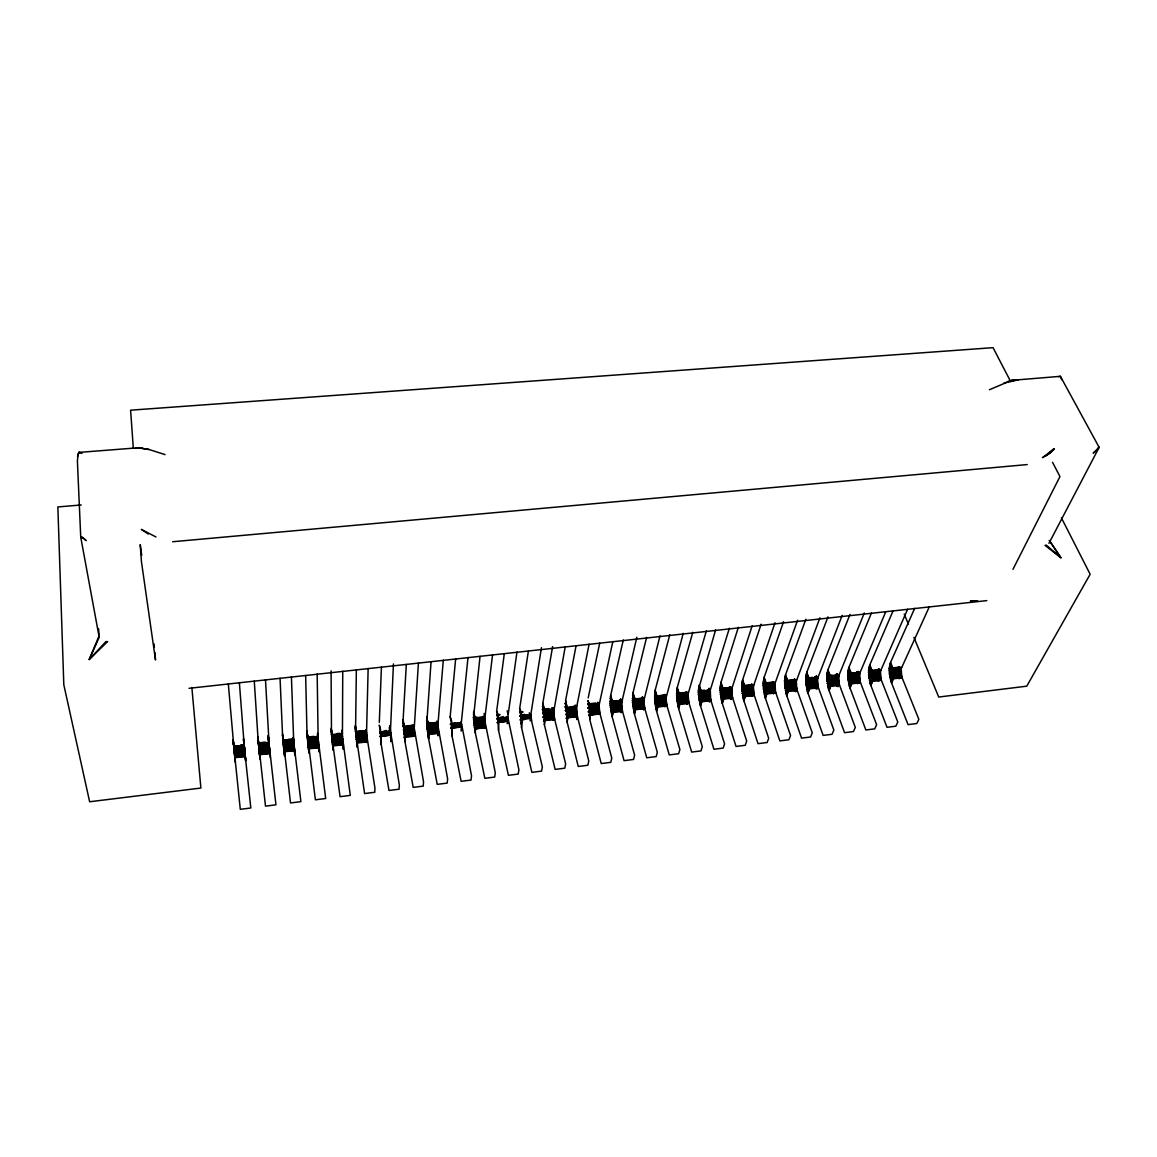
<?xml version="1.0" encoding="UTF-8"?>
<svg xmlns="http://www.w3.org/2000/svg" width="1157" height="1157" viewBox="0 0 1157 1157"><rect width="100%" height="100%" fill="white"/><g stroke="black" fill="none" stroke-linecap="round" stroke-linejoin="round"><path stroke-width="1.5" d="M516.948 652.114L507.822 717.065L518.9 769.839L518.206 774.076L508.429 775.32L498.537 730.371L498.291 715.156L496.642 711.353L504.307 653.662M715.633 629.813L698.524 689.167L698.524 694.663L700.78 695.082L709.877 693.072L707.505 689.818L708.663 701.402L710.687 699.797L710.282 690.064L729.358 628.265M356.342 669.903L355.546 731.441L364.6 793.557L374.781 792.27L374.926 788.018L366.523 733.842L368.143 668.428M355.344 725.265L357.296 747.379L357.253 742.114L367.131 739.945L366.726 742.418L367.261 740.914L357.253 742.114L357.021 745.556L357.108 741.145L367.131 739.945L356.978 740.133L356.501 741.594L356.862 739.092L366.769 736.85L365.814 734.189L355.691 733.364L356.573 735.997L366.668 735.809L365.814 734.189L355.85 735.375L356.66 737.009L366.769 736.85L366.234 738.325L356.255 739.525L356.761 738.05L366.769 736.85M552.612 646.633L542.821 703.254L544.383 709.689L544.412 724.832L555.129 769.405L564.79 768.176L565.643 763.938L554.695 719.379L553.726 711.613L565.209 646.821M752.18 625.763L731.774 688.82L732.439 697.194L746.713 741.087L745.224 745.282L736.054 746.453L721.766 701.706L720.175 688.328L720.999 682.326L738.34 627.325M724.672 687.793L720.175 688.328L722.633 690.686L731.774 688.82L720.16 690.165L722.59 692.479L731.629 691.409L729.17 689.095L720.233 692.088L731.643 690.483L729.185 687.258L730.342 698.814L732.222 696.283L723.4 698.278L722.272 703.413L723.646 699.132L723.009 688.56L720.999 682.326M576.07 645.794L565.585 700.578C567.104 707.52 568.087 715.055 567.132 722.098L578.254 766.469L587.843 765.254L588.783 761.017L577.227 715.778L576.461 708.026L589.101 644.189M317.177 674.025L318.132 738.687L325.695 798.504L315.384 799.805L306.938 730.949L305.65 675.457M342.747 671.219L342.429 736.705L350.311 795.38L340.071 796.681L331.495 734.29L331.076 670.886M480.054 656.323L473.502 717.499L475.021 731.369L484.855 778.314L494.69 777.07L495.297 772.833L484.653 719.813L492.564 654.79M775.031 622.741L753.409 686.26L754.06 694.605L768.696 738.311L767.149 742.505L758.023 743.662L743.373 699.117L741.767 685.768L742.649 679.781L761.132 624.173M541.447 647.689L530.846 714.332L531.815 722.127L542.344 766.889L541.577 771.112L531.858 772.355L521.547 727.594L521.417 712.408L519.667 708.648L528.387 651.029M751.443 684.221L753.265 687.923L744.269 688.979L741.767 685.768L750.719 684.713L751.876 696.225L753.843 693.694L745.079 695.69L743.879 700.809L745.325 696.528L744.718 685.985L742.649 679.781M389.808 725.916L390.459 731.007L380.508 732.193L379.308 725.179L380.436 729.098L381.217 744.501L388.969 790.477L399.078 789.19L399.324 784.938L390.459 731.007L393.452 663.887M797.563 620.268L774.915 683.7L775.552 692.031L790.564 735.548L788.929 739.742L779.861 740.899L764.835 696.528L763.23 683.237L764.17 677.264L783.564 621.728M772.876 681.69L774.742 685.363L765.818 686.434L763.23 683.237L772.124 682.182L773.281 693.665L775.32 691.134L766.614 693.101L765.356 698.221L766.889 693.954L765.833 688.299L766.296 683.44L764.17 677.264M598.14 702.429L599.051 705.351L589.708 705.654L587.843 700.621L589.882 704.309L589.723 719.379L601.235 763.548L610.766 762.347L611.778 758.124L599.832 713.074L599.051 705.351L612.834 641.585M280.052 678.262L282.496 733.813L290.523 802.958L300.892 801.642L293.704 741.579L291.419 676.845M284.13 752.325L283.942 747.784L294.052 745.513L293.083 738.831L288.006 739.439M468.021 657.48L461.325 722.59L471.535 775.826L471.029 780.064L461.122 781.322L452.054 735.968L451.606 720.681L450.16 716.834L455.641 659.013M819.951 617.809L796.276 681.169L796.913 689.471L812.272 732.8L810.565 736.995L801.57 738.137L786.182 693.969L784.562 680.706L785.56 674.748L805.851 619.284M794.179 679.173L796.103 682.832L787.223 683.888L784.562 680.706L793.413 679.665L794.555 691.105L796.681 688.574L788.033 690.541L786.717 695.661L788.307 691.38L787.237 685.754L787.729 680.894L785.56 674.748M636.827 637.247L621.497 703.572L622.495 711.251L634.629 755.232L633.53 759.455L624.057 760.655L612.154 716.675L613.152 712.379L612.429 701.648L610.694 695.285L623.305 639.937M318.855 750.141L319.043 747.624L308.89 748.839L308.774 747.928L319.043 747.624L319.101 751.978L318.927 746.713L308.774 747.928L308.991 753.193L308.644 746.945L318.797 745.73L318.609 748.189L317.394 735.953L318.189 739.583L308.109 741.767L306.938 730.949M418.429 662.918L414.235 728.187L423.549 781.886L423.216 786.124L413.179 787.396L404.979 741.637L403.128 719.654L406.324 664.422M842.209 615.379L817.507 678.653L818.144 686.94L833.85 730.081L832.085 734.276L823.133 735.404L807.384 691.423L805.764 678.204L806.819 672.26L827.993 616.855M165.089 454.614L149.036 449.495L138.392 447.759L78.864 452.416L78.011 454.397L77.403 461.151L80.73 537.123L99.198 637.305L89.19 659.548L107.543 641.585L105.894 641.629L89.19 659.548L98.996 636.075L99.198 637.305M816.379 675.558L817.507 678.653L805.72 680.027L808.483 682.268L817.305 681.227L814.514 678.985L805.778 681.921L817.334 680.302L814.557 677.163L815.699 688.574L817.898 686.029L809.322 687.996L807.933 693.101L809.596 688.834L808.512 683.223L809.032 678.378L806.819 672.26M659.982 635.873L643.798 700.911L644.811 708.576L657.335 752.368L656.149 756.591L646.749 757.777L634.455 713.999L635.54 709.689L634.817 698.987L633.024 692.653L646.604 637.377M864.308 612.95L838.623 676.151L839.244 684.409L855.298 727.377L853.461 731.557L844.567 732.685L828.455 688.892L826.836 675.717L827.949 669.773L849.99 614.439M837.292 673.779L838.623 676.151L826.792 677.525L829.627 679.752L838.406 678.711L835.528 676.498L826.836 679.419L838.42 677.8L835.571 674.676L836.713 686.058L838.999 683.512L830.466 685.465L829.019 690.555L830.755 686.289L829.656 680.706L830.22 675.876L827.949 669.773M265.488 679.694L269.133 744.486L275.945 804.809L265.488 806.14L257.895 736.705L254.28 681.097M885.785 611.677L859.608 673.663L860.215 681.892L876.616 724.672L874.706 728.867L865.87 729.98L849.412 686.361L847.777 673.229L848.949 667.314L871.438 613.051M259.385 753.207L257.895 736.705M858.234 671.306L859.608 673.663L847.719 675.052L850.641 677.264L859.362 676.223L856.411 674.025L847.763 676.932L859.391 675.312L856.469 672.203L857.597 683.541L859.969 681.01L851.494 682.934L849.976 688.039L851.783 683.773L850.67 678.204L851.263 673.374L848.949 667.314M683.252 633.313L665.969 698.278L666.996 705.929L679.897 749.519L678.638 753.728L669.281 754.914L656.612 711.324L657.769 707.028L657.075 696.355L655.224 690.049L669.773 634.831M294.399 748.651L284.289 750.85L284.405 751.775L294.63 750.56L294.775 754.899L294.63 750.56L284.289 750.85L284.174 749.866L294.399 748.651L294.312 751.095L293.43 742.794L283.263 743.994L283.899 750.271L284.058 748.839L294.268 747.624L294.399 748.651L284.058 748.839L284.362 754.277M907.594 609.276L880.448 671.205L881.056 679.405L897.803 722.011L895.822 726.191L887.029 727.305L870.238 683.859L868.589 670.771L869.818 664.856L893.146 610.679M878.105 669.252L880.231 672.839L871.568 673.866L868.589 670.771L877.223 669.758L878.365 681.054L880.795 678.508L872.392 680.432L870.816 685.523L872.682 681.271L871.554 675.717L872.176 670.901L869.818 664.856M379.308 722.445L381.42 667.155M929.259 606.904L901.173 668.746L901.78 676.917L918.86 719.35L916.807 723.53L908.071 724.629L890.933 681.372L889.285 668.327L890.557 662.426L914.71 608.307M706.377 630.782L688.097 693.998L688.791 702.415L702.313 746.684L700.968 750.907L691.684 752.079L678.638 708.677L679.868 704.382L679.188 693.737L677.293 687.46L692.783 632.315M898.772 666.808L900.941 670.38L892.336 671.407L889.285 668.327L897.875 667.314L899.003 678.581L901.52 676.035L893.161 677.959L891.526 683.035L893.464 678.783L892.322 673.244L892.973 668.442L890.557 662.426M381.217 744.501L380.855 736.228L390.806 735.042L389.359 727.449L390.459 731.007L380.653 734.145L380.147 736.676L390.806 735.042M498.537 730.371L498.493 722.199L507.923 719.003L506.853 716.675M708.663 701.402L710.47 698.886L701.576 700.896L700.52 706.03L700.028 704.324L701.576 700.896L710.687 699.797L724.586 743.879L723.168 748.087L713.941 749.259L700.52 706.03L701.822 701.749L701.171 691.148L699.218 684.886M391.066 737.081L390.849 741.492L391.066 737.081L390.285 737.544M521.547 727.594L521.865 721.447L520.809 723.935L521.576 719.437L530.933 716.27L529.241 712.799M431.069 661.703L426.774 723.024L428.278 736.98L437.23 784.359L447.195 783.087L447.629 778.849L437.852 725.381L443.305 660.184M258.778 744.877L257.982 737.978L258.72 744.139L269.017 742.924L258.676 743.503L268.974 742.288L268.164 735.505L269.841 754.031L269.943 752.571L259.645 753.8L259.819 757.228M308.644 746.945L308.5 749.403L308.529 745.918L318.363 746.149L318.681 744.703L308.529 745.918L308.268 747.364L308.037 745.282L307.617 741.102L317.727 739.902L318.45 742.606L308.413 744.877L308.745 751.356M404.979 741.637L405.095 736.387L414.828 734.247L413.295 728.548L414.365 730.139L404.574 732.352L403.865 733.842L414.828 734.247L404.95 735.418L404.386 737.906L405.095 736.387L415.146 736.112L405.254 737.298M475.368 733.148L475.021 717.904L473.647 711.367M366.726 742.418L366.234 738.325L356.038 737.443L366.668 735.809M437.751 733.9L438.46 731.412L428.784 733.552L428.596 738.788L428.784 733.552L438.778 733.278L438.069 735.809L438.46 731.412L428.625 732.598L428.278 736.98L428.032 723.458L426.788 716.877M239.369 682.558L244.792 752.831L234.495 754.06L228.319 683.946M452.054 735.968L451.895 727.753L461.441 724.528L460.5 722.17M341.922 734.001L342.429 736.705L332.348 737.906L331.495 734.29L341.677 735.028L342.805 740.769L332.84 743.011L332.71 746.496L331.22 728.1M332.507 739.887L342.588 738.687L331.813 738.224L341.85 737.038L342.588 738.687L332.609 740.928L332.233 742.389L342.805 740.769L332.724 741.97L332.464 744.472L332.84 743.011L342.501 743.271L341.677 735.028L331.813 738.224L332.016 740.292L342.805 740.769L342.501 743.271M283.682 748.189L294.268 747.624L283.465 746.077L293.632 744.862L293.849 746.974L283.682 748.189L283.74 745.687L293.95 744.472L293.256 740.769L282.915 740.032L282.496 733.813M404.386 737.906L404.805 734.42L414.568 732.207L404.574 732.352L403.46 729.72L414.365 730.139L413.7 727.391M567.132 722.098L567.783 716.906L577.039 714.838L575.767 717.34L577.227 715.778L567.783 716.906L566.352 718.468L567.422 714.997L576.88 713.869L575.767 717.34M576.779 719.235L577.227 715.778M294.312 751.095L294.514 749.635L284.289 750.85L284.593 756.128L284.174 749.866M357.108 741.145L356.761 743.604L356.978 740.133L367 738.933L356.255 739.525M620.673 698.654L621.569 701.88L610.187 703.196L612.169 705.611L621.511 704.497L619.487 702.097L610.303 705.148L621.497 703.572L619.458 700.231L620.629 711.96L622.076 709.458L612.935 711.497L612.154 716.675L610.303 705.148L610.694 695.285M635.511 698.336L632.431 698.698L634.542 701.142L643.885 699.233L632.46 700.563L634.528 702.95L643.813 701.851L641.701 699.464L632.561 702.501L643.798 700.911L641.672 697.613L642.844 709.299L644.377 706.782L635.309 708.822L634.455 713.999L632.561 702.501L633.024 692.653M544.412 724.832L544.976 719.64L554.319 717.557L553.133 720.059L551.961 708.214L553.726 711.613L542.662 713.175L544.383 715.677L553.899 714.549L552.135 712.061L542.662 713.175L544.296 714.679L553.899 714.549L542.662 713.175L552.019 710.094L553.755 712.553L544.238 713.681L542.474 709.342L548.794 708.59M660.69 695.357L663.756 694.995L664.913 706.652L666.548 704.136L657.538 706.16L656.612 711.324L654.688 699.869L655.224 690.049M308.037 745.282L318.681 744.703L307.82 743.184L317.915 741.97L318.132 744.067L308.037 745.282L308.21 742.78L318.349 741.565L317.539 737.891L307.285 737.154L308.037 740.798L318.189 739.583L317.625 735.172M686.332 691.915L687.996 695.675L678.826 696.76L676.57 693.477L685.696 692.407L686.868 704.02L688.574 701.504L679.622 703.514L678.638 708.677L676.671 697.266L677.293 687.46M390.849 741.492L391.355 738.961M576.851 719.524L577.444 716.66L567.783 716.906M588.204 697.917L599.688 643.205M318.609 748.189L318.927 746.713M234.741 755.781L235.319 762.073L234.842 756.779L245.197 755.535L245.226 756.982L245.096 754.538L234.741 755.781L234.842 756.779L245.298 756.461L250.823 807.991L240.294 809.336L234.64 754.74L245.096 754.538L245.646 760.829L243.563 739.67L244.402 747.422L234.047 748.651L234.495 754.06L244.778 751.385L244.387 748.608L234.076 749.837L234.293 751.934L244.59 750.705L234.293 751.934L244.792 752.831L245.009 754.928L244.59 750.705M589.723 719.379L590.244 713.262L599.456 711.165L597.938 712.698L597.142 704.743L587.742 703.991L589.651 707.346L599.066 707.173L597.75 704.309M599.312 710.167L588.291 711.83L597.417 708.691L599.312 710.167L588.291 711.83L589.723 709.27L599.066 707.173L597.142 704.743L587.886 707.809L599.196 709.154L589.723 709.27L587.886 707.809L597.243 706.696L599.196 709.154L589.925 711.28L588.913 715.764L590.244 713.262L599.63 712.134L597.938 712.698M610.462 707.144L621.642 706.479L612.227 706.594L610.303 705.148L619.588 704.049L621.642 706.479L610.462 707.144L621.555 705.481L619.588 704.049L610.462 707.144L619.993 708.041L621.902 708.489L620.282 710.022L622.076 709.458L612.747 710.572L611.72 714.939L612.935 711.497L622.278 710.384L621.439 712.669M632.72 704.483L643.943 703.818L634.586 703.933L632.561 702.501L641.788 701.402L643.943 703.818L632.72 704.483L643.856 702.82L641.788 701.402L632.72 704.483L642.193 705.394L644.203 705.813L642.482 707.375L644.377 706.782L635.106 707.896L634.007 712.264L635.309 708.822L644.594 707.708L643.697 710.008M428.625 732.598L427.974 735.071L428.495 731.586L438.185 729.387L436.811 725.757L427.034 726.914L428.162 728.491L437.982 727.334L436.666 723.761L437.852 725.381L427.034 726.914L433.456 724.817M438.185 729.387L427.222 728.968L436.811 725.757L437.982 727.334L428.249 729.517L427.439 731.022L438.185 729.387L428.365 730.559L427.685 733.075L428.495 731.586L438.46 731.412L437.476 731.904M656.887 702.27L655.079 703.846L666.099 701.185L656.8 701.287L654.688 699.869L663.858 698.785L666.099 701.185L654.848 701.851L666.013 700.187L663.858 698.785L654.848 701.851L666.36 703.167L664.552 704.729L666.548 704.136L657.335 705.235L656.149 709.603L657.538 706.16L666.75 705.061L664.913 706.652M553.133 720.059L554.492 718.497L544.976 719.64L543.66 721.201L544.643 717.716L554.145 716.573L552.815 718.107L554.319 717.557L543.067 717.224L544.383 715.677M678.957 699.652L677.062 701.229L688.111 698.553L678.884 698.654L676.671 697.266L685.797 696.181L688.111 698.553L676.831 699.233L688.039 697.57L685.797 696.181L676.831 699.233L688.386 700.535L686.491 702.111L688.574 701.504L679.419 702.603L678.161 706.956L679.622 703.514L688.791 702.415L686.868 704.02M700.896 697.035L698.915 698.626L710.008 695.95L700.824 696.037L698.524 694.663L707.592 693.593L710.008 695.95L698.683 696.63L709.921 694.952L707.592 693.593L698.683 696.63L710.268 697.931L708.286 699.493L710.47 698.886L701.359 699.971L700.028 704.324L698.524 694.663L707.505 691.669L709.877 693.998L700.78 695.082L698.438 692.739L710.008 691.394L708.995 688.227M461.122 731.094L461.932 728.606L460.833 729.112M722.706 694.431L720.637 696.022L731.745 693.361L722.619 693.448L720.233 692.088L729.243 691.018L731.745 693.361L720.392 694.055L731.672 692.363L729.243 691.018L720.392 694.055L732.019 695.328L729.951 696.904L732.222 696.283L723.168 697.367L721.766 701.706L723.4 698.278L732.439 697.194L731.34 699.479M77.505 456.538L78.864 452.416L81.959 452.893L78.864 452.416M744.37 691.857L742.216 693.448L753.366 690.772L744.298 690.874L741.825 689.529L750.777 688.458L753.366 690.772L741.97 691.481L753.279 689.803L750.777 688.458L741.97 691.481L753.641 692.739L751.486 694.33L753.843 693.694L744.848 694.779L743.373 699.117L745.079 695.69L754.06 694.605L751.876 696.225M485.405 726.77L475.889 728.823L475.021 731.369L475.541 726.986L485.101 724.832L484.349 728.303L485.405 726.77L474.399 727.478L475.267 724.962L484.855 722.778L483.38 720.218L483.163 716.357L484.653 719.813L474.948 720.97L473.589 719.394L484.638 718.107M474.688 729.474L475.541 726.986L485.246 725.815L484.349 728.303M765.905 689.283L763.663 690.888L774.843 688.213L765.833 688.299L763.273 686.969L772.167 685.913L774.843 688.213L763.418 688.921L774.771 687.244L772.167 685.913L763.418 688.921L775.118 690.179L772.876 691.77L775.32 691.134L766.382 692.19L764.835 696.528L766.614 693.101L775.552 692.031L773.281 693.665M787.31 686.737L784.981 688.343L796.19 685.682L787.237 685.754L784.591 684.438L793.427 683.397L796.19 685.682L784.735 686.39L796.117 684.698L793.427 683.397L784.735 686.39L796.479 687.634L794.15 689.225L796.681 688.574L787.801 689.63L786.182 693.969L788.033 690.541L796.913 689.471L795.654 691.756M808.584 684.192L806.169 685.812L817.406 683.151L808.512 683.223L805.778 681.921L814.571 680.88L817.406 683.151L805.923 683.859L817.334 682.167L814.571 680.88L805.923 683.859L817.695 685.089L815.28 686.694L817.898 686.029L809.076 687.084L807.384 691.423L809.322 687.996L818.144 686.94L816.842 689.225M259.168 751.11L269.494 748.449L268.988 745.687L258.749 746.901L259.168 751.11L269.407 749.881L269.191 747.784L258.966 748.998L269.407 749.881L269.827 751.587L259.428 751.79L259.602 755.261L259.327 750.734L269.61 749.505M829.728 681.675L827.226 683.31L838.492 680.634L829.656 680.706L826.836 679.419L835.571 678.378L838.492 680.634L826.98 681.357L838.42 679.665L835.571 678.378L826.98 681.357L838.782 682.572L836.294 684.177L838.999 683.512L830.22 684.568L828.455 688.892L830.466 685.465L839.244 684.409L837.885 686.694M850.742 679.173L848.153 680.808L859.463 678.132L850.67 678.204L847.763 676.932L856.455 675.905L859.463 678.132L847.907 678.87L859.391 677.163L856.455 675.905L847.907 678.87L859.752 680.07L857.178 681.69L859.969 681.01L851.248 682.052L849.412 686.361L851.494 682.934L860.215 681.892L857.597 683.541M880.289 675.659L871.626 676.686L868.965 678.32L880.289 675.659L871.554 675.717L868.574 674.459L877.208 673.432L880.289 675.659L868.719 676.382L880.217 674.69L877.208 673.432L868.719 676.382L880.578 677.583L877.932 679.202L880.795 678.508L872.132 679.549L870.238 683.859L872.392 680.432L881.056 679.405L878.365 681.054M892.38 674.213L889.632 675.847L900.999 673.186L892.322 673.244L889.256 672.015L897.832 670.988L900.999 673.186L889.4 673.924L900.927 672.217L897.832 670.988L889.4 673.924L901.289 675.11L898.555 676.729L901.52 676.035L892.9 677.062L890.933 681.372L893.161 677.959L901.78 676.917L899.003 678.581M543.66 721.201L544.802 718.699L554.319 717.557M709.631 702.082L710.687 699.797M566.352 718.468L567.595 715.966L577.039 714.838L565.744 714.52L567.176 712.972L576.62 711.844L574.754 709.371L576.475 709.848L574.595 705.539L576.461 708.026L567.002 709.154L565.18 706.652L567.031 710.977L576.533 710.832L574.754 709.371M1012.953 569.345L1059.957 476.583L1052.537 462.294M1048.936 543.327L1099.15 447.354L1060.391 376.329L1011.536 380.364L989.38 389.75M612.747 710.572L611.33 713.088L612.574 709.603L621.902 708.489L610.694 709.154L612.313 707.592M621.642 706.479L612.429 708.605L610.983 711.136L612.574 709.603L622.076 709.458M635.106 707.896L633.602 710.412L634.933 706.927L644.203 705.813L632.951 706.493L634.658 704.931M643.943 703.818L634.774 705.929L633.255 708.474L634.933 706.927L644.377 706.782M657.335 705.235L655.744 707.751L657.147 704.266L666.36 703.167L657.002 703.282L655.383 705.828L657.147 704.266L666.548 704.136M679.419 702.603L677.742 705.119L679.231 701.634L688.386 700.535L679.072 700.65L677.366 703.196L679.231 701.634L688.574 701.504M1099.15 447.354L1093.177 453.125L1096.648 450.449L1098.629 447.238M701.359 699.971L699.595 702.501L701.171 699.016L710.268 697.931L701.012 698.033L699.218 700.578L701.171 699.016L710.47 698.886M723.168 697.367L721.317 699.884L722.98 696.413L732.019 695.328L722.821 695.429L720.941 697.989L722.98 696.413L732.222 696.283M744.848 694.779L742.91 697.295L744.645 693.824L753.641 692.739L744.486 692.841L742.534 695.4L744.645 693.824L753.843 693.694M766.382 692.19L764.372 694.721L766.194 691.25L775.118 690.179L766.035 690.266L763.982 692.841L766.194 691.25L775.32 691.134M787.801 689.63L785.704 692.175L787.599 688.69L796.479 687.634L787.425 687.721L785.299 690.281L787.599 688.69L796.681 688.574M809.076 687.084L806.906 689.63L808.873 686.144L817.695 685.089L808.7 685.175L806.487 687.75L808.873 686.144L817.898 686.029M830.22 684.568L827.964 687.099L830.017 683.628L838.782 682.572L829.844 682.659L827.559 685.233L830.017 683.628L838.999 683.512M851.248 682.052L848.905 684.582L851.031 681.111L859.752 680.07L850.858 680.142L848.486 682.717L851.031 681.111L859.969 681.01M565.744 714.52L576.88 713.869L575.159 713.392L576.62 711.844L567.089 711.96L565.354 710.485L576.475 709.848M1049.544 453.486L1053.998 448.786L1042.515 457.651L1049.544 453.486L1053.998 448.786L1046.246 455.713M872.132 679.549L869.731 682.095L871.915 678.624L880.578 677.583L871.742 677.655L869.297 680.229L871.915 678.624L880.795 678.508M892.9 677.062L890.413 679.607L892.683 676.136L901.289 675.11L892.51 675.182L889.979 677.756L892.683 676.136L901.52 676.035M620.629 711.96L622.278 710.384M642.844 709.299L644.594 707.708M730.342 698.814L732.439 697.194M794.555 691.105L796.913 689.471M366.234 738.325L366.885 737.891L356.862 739.092M815.699 688.574L818.144 686.94M836.713 686.058L839.244 684.409M380.855 736.228L380.147 736.676L390.589 732.974L389.475 729.358L390.459 731.007M380.508 732.193L379.727 732.54L390.589 732.974L389.634 731.354L379.727 732.54L380.653 734.145L390.589 732.974M403.865 733.842L414.568 732.207M427.439 731.022L428.365 730.559M436.941 721.274L437.823 723.66L426.89 724.933L428.09 727.493L437.982 727.334L436.999 727.796L437.216 729.85L427.222 728.968L428.162 728.491M460.573 727.073L461.643 726.582L460.168 722.98L450.449 724.137L451.693 725.699L450.854 728.23L460.573 727.073L460.356 725.02L461.441 724.528L460.168 722.98M485.246 725.815L484.045 726.336L483.38 720.218L473.719 721.375L475.064 722.908L484.855 722.778L473.907 723.4L475.267 724.962L485.101 724.832L473.907 723.4L484.696 720.768L483.163 716.357M484.957 723.805L474.124 725.453L484.957 723.805L483.554 722.257M508.415 723.053L507.113 723.573L508.125 721.042L506.448 717.485L496.845 718.627L498.291 720.146L507.923 719.003L506.448 717.485M506.838 721.549L506.621 719.509L497.25 722.691L508.125 721.042L497.25 722.691L498.291 720.146L507.822 717.065L496.845 718.627L507.923 719.003M530.036 720.825L531.439 720.29M524.526 714.346L519.826 715.894L529.53 716.776L531.135 718.295L529.761 718.815L529.356 714.766L519.826 715.894L521.373 717.398L530.933 716.27L529.356 714.766M530.933 716.27L520.231 719.943L521.373 717.398L530.846 714.332L519.826 715.894M543.067 717.224L552.308 714.071L554.015 715.561L552.525 716.096L543.067 717.224L553.899 714.549M461.643 726.582L450.854 728.23L460.356 725.02L450.449 724.137L461.325 722.59L451.693 725.699L461.441 724.528M575.159 713.392L576.736 712.857L567.277 713.985L576.62 711.844M473.907 723.4L483.38 720.218L484.754 721.766L475.064 722.908L473.589 719.394M307.82 743.184L317.727 739.902L318.349 741.565L308.109 741.767L307.444 739.077L318.074 737.848L317.596 734.435M342.255 741.189L332.016 740.292L341.85 737.038M258.966 748.998L268.988 745.687L269.393 747.393L259.11 748.622L269.494 748.449L269.191 747.784M283.465 746.077L293.43 742.794L293.95 744.472L283.263 743.994L282.915 740.032L283.494 742.794L293.777 742.49L293.155 738.383M234.293 751.934L244.387 748.608L244.677 750.343L234.321 751.573L244.778 751.385M450.449 724.137L455.236 722.561M473.719 721.375L483.25 718.251L484.696 720.768L474.948 720.97L473.502 717.499L476.727 717.123M496.845 718.627L503.165 716.545M379.727 732.54L386.236 730.414M243.462 738.397L244.329 746.598L234.22 750.546L244.677 750.343L243.997 744.631L240.569 745.05M363.877 730.776L355.691 733.364L356.501 735.042L366.523 733.842L365.525 730.269L366.48 732.945L356.457 734.131L355.546 731.441L362.199 730.66M619.762 706.03L621.757 707.491L610.694 709.154M641.961 703.384L644.059 704.83L632.951 706.493M654.848 701.851L664.031 700.766L666.215 702.183L655.079 703.846M676.831 699.233L685.956 698.148L688.241 699.551L677.062 701.229M698.683 696.63L707.751 695.559L710.123 696.948L698.915 698.626M720.392 694.055L729.402 692.971L731.86 694.345L720.637 696.022M741.97 691.481L750.922 690.411L753.482 691.77L742.216 693.448M587.886 707.809L599.051 705.351L597.764 702.53M763.418 688.921L772.326 687.865L774.959 689.21L763.663 690.888M784.735 686.39L793.586 685.334L796.305 686.651L784.981 688.343M805.923 683.859L814.716 682.818L817.536 684.12L806.169 685.812M826.98 681.357L835.716 680.316L838.623 681.603L827.226 683.31M847.907 678.87L856.599 677.828L859.579 679.116L848.153 680.808M877.353 675.355L880.419 676.628L868.965 678.32M889.4 673.924L897.977 672.911L901.115 674.155L889.632 675.847M765.804 687.345L774.771 687.244L772.109 684.004L763.23 683.237L765.862 685.566L774.915 683.7L763.201 685.06L765.804 687.345L774.742 685.363L772.124 682.182L774.742 686.289L763.273 686.969L772.109 684.004L774.742 686.289M787.208 684.799L796.117 684.698L793.369 681.487L784.562 680.706L787.281 683.02L796.276 681.169L784.533 682.543L787.208 684.799L796.103 682.832L793.413 679.665L796.088 683.744L784.591 684.438L793.369 681.487L796.088 683.744M879.06 668.833L880.448 671.205L868.531 672.579L871.539 674.777L880.231 672.839L877.223 669.758L880.202 673.75L868.574 674.459L877.165 671.566L880.202 673.75M892.293 672.304L900.927 672.217L897.803 669.108L889.285 668.327L892.423 670.554L901.173 668.746L889.212 670.134L892.293 672.304L900.941 670.38L897.875 667.314L900.913 671.277L889.256 672.015L897.803 669.108L900.913 671.277M657.639 695.719L654.573 696.08L656.771 698.51L666.056 696.601L654.587 697.946L656.757 700.318L665.969 699.218L663.771 696.847L654.688 699.869L665.969 698.278L664.349 694.518M678.841 697.685L688.039 697.57L685.711 694.258L676.57 693.477L678.87 695.878L688.097 693.998L676.585 695.328L678.841 697.685L687.996 695.675L685.696 692.407L687.996 696.601L676.671 697.266L685.711 694.258L687.996 696.601M744.255 689.905L753.279 689.803L750.705 686.549L741.767 685.768L744.313 688.126L753.409 686.26L741.753 687.605L744.255 689.905L753.265 687.923L750.719 684.713L753.25 688.834L741.825 689.529L750.705 686.549L753.25 688.834M1004.016 382.938L1017.958 379.901L1014.993 379.843M259.327 750.734L269.711 750.56L259.428 751.79L260.036 759.093L259.645 753.8L269.827 751.587L269.841 754.031M308.774 747.928L318.797 745.73M567.031 710.977L576.461 708.908L574.595 705.539M245.096 754.538L234.842 756.779L234.943 757.705L245.298 756.461L245.443 758.963L245.197 755.535M355.85 735.375L366.523 733.842L356.457 734.131L355.445 729.648L356.414 733.307L366.436 732.121L356.457 734.131M413.439 725.829L414.235 728.187L404.4 730.313L403.186 725.815L404.299 728.462L414.235 728.187L413.584 724.701M234.22 750.546L244.575 749.317L244.185 746.583L233.7 745.86L234.22 750.546L244.489 748.333L243.563 739.67M268.974 742.288L268.236 736.778L269.075 743.662L258.561 744.877L259.023 747.596L269.306 746.381L268.8 743.662L258.749 746.901L269.219 745.397L268.352 738.253M283.653 744.674L293.777 742.49L293.083 738.831L293.864 743.459L283.653 744.674L283.089 741.97L293.661 740.74L293.198 737.313M812.793 677.366L805.764 678.204L808.569 680.49L817.507 678.653L816.22 676.267M832.071 675.095L826.836 675.717L829.728 677.988L838.623 676.151L830.003 676.483L827.212 672.419L829.844 677.192L826.98 673.996L829.728 677.988L838.42 677.8L836.395 674.184M852.984 672.622L847.777 673.229L850.757 675.486L859.608 673.663L851.046 673.996L848.182 669.946L850.872 674.705L847.922 671.523L850.757 675.486L859.391 675.312L857.308 671.711M871.539 674.777L880.217 674.69L877.165 671.566L868.589 670.771L871.64 673.012L880.448 671.205L871.959 671.523L869.023 667.502L871.785 672.231L868.762 669.064L871.64 673.012L880.231 672.839M704.483 690.179L698.438 690.903L700.824 693.274L710.008 691.394L701.012 691.756L698.669 687.562L700.824 693.274L709.877 693.072L708.735 690.584M544.296 714.679L553.813 713.536L552.019 710.094L542.474 709.342L544.209 711.859L553.755 709.921L544.296 710.326L542.532 705.958L544.209 711.859L553.726 711.613L552.395 707.751M567.002 709.154L576.504 707.216L567.104 707.621L565.267 703.282L567.002 709.154L576.461 708.908L567.002 710.036L565.18 706.652M616.363 700.607L610.158 701.33L612.169 703.803L621.569 701.88L612.313 702.27L610.289 697.975L612.169 703.803L621.497 703.572L620.499 701.026M244.329 746.598L233.888 747.798L234.133 749.562L244.489 748.333L234.047 748.651L233.237 740.885L233.902 747.075L244.329 746.598L234.047 748.651L233.367 742.375M265.213 742.129L258.387 742.939L258.85 745.715L269.075 743.662L258.72 744.139M282.771 738.224L283.436 741.955L282.655 736.561L283.494 742.794L293.661 740.74L293.242 738.05M314.024 736.358L307.285 737.154L307.979 739.887L318.074 737.848L307.878 738.325L307.053 733.697L307.979 739.887L318.189 739.583M414.177 726.466L404.299 728.462L403.07 722.387L404.285 726.9L414.177 726.466L404.285 727.637L403.07 722.387M595.537 703.066L587.742 703.991L589.708 705.654L599.181 703.818L589.882 704.309L599.297 703.196M474.934 719.264L484.682 717.383L475.021 717.904L473.531 712.625L474.934 719.264L484.638 718.931L474.948 720.97L473.473 714.086M1058.626 376.661L1060.391 376.329L1061.808 379.727M1007.805 381.42L1017.958 379.901L1011.536 380.364M244.214 745.224L233.844 746.439L233.96 747.827M293.661 740.74L283.378 741.218L282.554 735.085L283.349 740.581L293.589 739.381M317.582 734.073L318.045 737.11L307.878 738.325L306.981 732.222L307.863 737.689L318.03 736.488L317.553 733.119M366.436 732.121L356.399 732.569L355.344 726.524L356.399 731.947L366.436 730.761M404.314 726.278L414.22 725.106L404.285 726.9L403.128 719.654M475.021 717.904L484.74 716.762L484.031 713.493M553.914 708.576L544.296 710.326L542.821 703.254M576.678 705.871L567.104 707.621L565.585 700.578M612.429 701.648L621.656 701.156L612.313 702.27L610.462 696.528L612.429 701.648L621.772 700.535M643.885 699.233L634.687 699.623L632.778 693.911L634.817 698.987L644.116 697.888M666.056 696.601L656.945 696.977L654.963 691.293L657.075 696.355L666.302 695.27M688.097 693.998L679.043 694.359L677.004 688.704L679.188 693.737L688.372 692.653M701.171 691.148L710.123 690.686L701.012 691.756L698.915 686.13L701.171 691.148L710.282 690.064M731.774 688.82L722.85 689.182L720.681 683.57L723.009 688.56L732.077 687.489M753.409 686.26L744.544 686.607L742.317 681.025L744.718 685.985L753.728 684.93M774.915 683.7L766.108 684.047L763.808 678.494L766.296 683.44L775.233 682.384M796.276 681.169L787.541 681.516L785.184 675.992L787.729 680.894L796.623 679.853M817.507 678.653L808.844 679L806.429 673.49L809.032 678.378L817.883 677.337M830.22 675.876L838.796 675.442L830.003 676.483L827.53 671.002L830.22 675.876L838.999 674.835M851.263 673.374L859.781 672.955L851.046 673.996L848.515 668.544L851.263 673.374L859.998 672.347M872.176 670.901L880.636 670.496L871.959 671.523L869.37 666.085L872.176 670.901L880.867 669.874M901.173 668.746L892.741 669.064L890.095 663.655L892.973 668.442L901.607 667.43M233.902 747.075L244.257 745.86L233.844 746.439L233.121 739.612M283.378 741.218L293.618 740.003L283.349 740.581M341.836 734.305L342.429 736.705L332.421 738.875L331.64 736.214L342.342 734.97L341.821 731.586M553.755 709.921L544.238 711.049L542.532 705.958M576.504 707.216L567.046 708.344L565.267 703.282M589.708 705.654L599.109 704.541M258.098 739.453L258.85 745.715L269.133 744.486L268.236 736.778M283.494 742.794L293.704 741.579L293.271 738.47L293.704 741.579M307.979 739.887L318.132 738.687L317.654 735.592L318.132 738.687M544.209 711.859L553.726 710.731L552.872 707.78M612.169 703.803L621.511 702.689L620.557 699.783M634.817 698.987L643.986 698.524L634.687 699.623L632.59 695.343L634.542 701.142L643.827 700.043L642.829 697.15M657.075 696.355L666.172 695.892L656.945 696.977L654.761 692.739L656.771 698.51L665.998 697.411L664.971 694.533M679.188 693.737L688.213 693.274L679.043 694.359L676.787 690.136L678.87 695.878L688.025 694.793L686.969 691.929M700.824 693.274L709.921 692.204L708.836 689.341M723.009 688.56L731.904 688.111L722.85 689.182L720.435 685.002L722.72 689.89L720.261 686.593L722.633 690.686L731.687 689.615L730.573 686.781M744.718 685.985L753.54 685.537L744.544 686.607L742.042 682.456L744.414 687.316L741.868 684.047L744.313 688.126L753.308 687.056L752.166 684.221M766.296 683.44L775.06 682.992L766.108 684.047L763.533 679.926L765.963 684.77L763.331 681.516L765.862 685.566L774.814 684.496L773.628 681.69M787.729 680.894L796.435 680.461L787.541 681.516L784.894 677.409L787.396 682.225L784.677 678.985L787.281 683.02L796.175 681.965L794.96 679.159M809.032 678.378L817.681 677.944L808.844 679L806.111 674.907L808.685 679.709L805.894 676.483L808.569 680.49L817.406 679.448L816.162 676.657M829.728 677.988L838.507 676.946L837.234 674.169M850.757 675.486L859.477 674.459L858.176 671.696M871.64 673.012L880.318 671.986L878.987 669.238M892.973 668.442L901.361 668.037L892.741 669.064L889.733 665.058L892.553 669.758L889.458 666.62L892.423 670.554L901.043 669.527L899.683 666.794M258.561 744.877L258.922 746.627L269.219 745.397L268.626 741.724M283.089 741.97L283.566 743.705L293.777 742.49M414.235 728.187L404.343 729.358L403.186 725.815M426.89 724.933L428.032 726.538L437.852 725.381L436.84 721.404M553.726 711.613L544.209 712.741L542.474 709.342M589.651 707.346L599.037 706.233L597.605 702.4M610.187 703.196L612.154 704.671L621.497 703.572M632.46 700.563L634.513 702.024L643.798 700.911L642.251 697.121M654.587 697.946L656.742 699.378L665.969 698.278L663.756 694.995L665.969 699.218M698.438 692.739L700.78 694.157L709.877 693.072M720.16 690.165L722.59 691.553L731.643 690.483L729.865 686.766M805.72 680.027L808.497 681.357L817.334 680.302L816.018 677.886M826.792 677.525L829.656 678.841L838.42 677.8M847.719 675.052L850.67 676.353L859.391 675.312M308.109 741.767L318.262 740.552L317.394 735.953M356.573 735.997L366.595 734.811L365.525 730.269M414.365 730.139L404.473 731.311L403.46 729.72M567.089 711.96L576.533 710.832M589.723 709.27L599.124 708.142L597.142 704.743M332.016 740.292L342.038 739.106M427.222 728.968L436.999 727.796M259.211 749.664L269.494 748.449M283.841 746.728L294.052 745.513L293.632 744.862M308.312 743.821L318.45 742.606L317.915 741.97M244.879 752.455L234.538 753.684L234.712 756.157M283.942 747.784L294.167 746.569M308.413 744.877L318.565 743.662M531.135 718.295L520.231 719.943L524.989 719.379M554.015 715.561L544.499 716.704L554.145 716.573L552.525 716.096M612.429 708.605L621.757 707.491M634.774 705.929L644.059 704.83M657.002 703.282L666.215 702.183M679.072 700.65L688.241 699.551M701.012 698.033L710.123 696.948M722.821 695.429L731.86 694.345M744.486 692.841L753.482 691.77M766.035 690.266L774.959 689.21M787.425 687.721L796.305 686.651M808.7 685.175L817.536 684.12M829.844 682.659L838.623 681.603M850.858 680.142L859.579 679.116M871.742 677.655L880.419 676.628M892.51 675.182L901.115 674.155M269.827 751.587L259.544 752.817L259.761 754.74L270.044 753.496L270.29 757.849M332.956 744.038L343.036 742.823L333.086 745.007L332.956 748.449L332.956 744.038L333.216 750.271L333.086 745.007L343.311 744.718L343.267 749.071L343.311 744.718L333.216 745.932M357.383 743.025L367.405 741.825L357.253 742.114M428.943 734.449L438.778 733.278M475.889 728.823L485.593 727.666M545.178 720.522L554.695 719.379L544.976 719.64M567.986 717.788L577.444 716.66M600.035 713.941L590.649 715.069L599.832 713.074L590.244 713.262M613.152 712.379L622.495 711.251L612.935 711.497M635.54 709.689L644.811 708.576L635.309 708.822M657.769 707.028L666.996 705.929L657.538 706.16M679.868 704.382L689.037 703.282L679.622 703.514M701.822 701.749L710.933 700.65L701.576 700.896M723.646 699.132L732.699 698.047L723.4 698.278M745.325 696.528L754.321 695.458L745.079 695.69M766.889 693.954L775.826 692.884L766.614 693.101M788.307 691.38L797.187 690.324L788.033 690.541M809.596 688.834L818.418 687.779L809.322 687.996M830.755 686.289L839.534 685.248L830.466 685.465M851.783 683.773L860.504 682.731L851.494 682.934M872.682 681.271L881.359 680.229L872.392 680.432M893.464 678.783L902.084 677.742L893.161 677.959M336.513 733.697L339.869 733.307M430.042 722.633L426.774 723.024L428.032 726.538M499.838 714.375L496.642 714.766L498.19 718.208M522.805 711.671L519.638 712.047L521.272 715.474M189.039 688.314L986.805 600.613M172.668 541.736L1027.214 464.579M81.236 504.973L57.85 506.94L63.809 684.742L89.639 801.758L200.884 788.047L191.86 687.432M141.776 447.86L135.456 448.338L138.392 447.759L149.036 449.495M356.399 731.947L366.436 731.383L356.399 732.569L355.373 727.999L356.414 733.307M307.863 737.689L318.045 737.11M970.578 601.409L977.81 601.076L970.564 601.177M258.85 745.715L269.219 745.397M259.645 753.8L270.044 753.496M722.633 690.686L731.643 690.483M678.87 695.878L687.996 695.675M656.771 698.51L665.969 698.278M634.542 701.142L643.798 700.911M808.569 680.49L817.334 680.302M787.281 683.02L796.103 682.832M765.862 685.566L774.742 685.363M744.313 688.126L753.265 687.923M892.423 670.554L900.941 670.38M259.023 747.596L269.393 747.393L268.8 743.662L258.387 742.939M318.45 742.606L308.21 742.78L307.617 741.102L317.539 737.891L318.262 740.552M294.052 745.513L283.74 745.687L283.263 743.994L293.256 740.769L293.864 743.459M544.238 713.681L553.813 713.536L552.135 712.061M700.78 695.082L709.921 694.952L707.505 691.669L698.438 690.903L700.78 694.157M656.757 700.318L666.013 700.187L663.771 696.847L654.573 696.08L656.742 699.378M634.528 702.95L643.856 702.82L641.701 699.464L632.431 698.698L634.513 702.024M612.169 705.611L621.555 705.481L619.487 702.097L610.158 701.33L612.154 704.671M722.59 692.479L731.672 692.363L729.17 689.095L720.175 688.328L722.59 691.553M589.925 711.28L599.456 711.165L597.648 710.702M850.641 677.264L859.391 677.163L856.411 674.025L847.777 673.229L850.67 676.353M829.627 679.752L838.42 679.665L835.528 676.498L826.836 675.717L829.656 678.841M808.483 682.268L817.334 682.167L814.514 678.985L805.764 678.204L808.497 681.357M431.72 723.4L426.774 723.024L428.003 725.641L437.852 725.381L436.565 721.867M473.502 717.499L483.25 718.251L484.754 721.766M522.834 712.293L519.638 712.047L521.286 713.768L519.667 708.648M499.867 715.012L496.642 714.766L498.19 716.501L496.642 711.353M897.977 672.911L900.999 673.186M856.599 677.828L859.463 678.132M835.716 680.316L838.492 680.634M814.716 682.818L817.406 683.151M793.586 685.334L796.19 685.682M772.326 687.865L774.843 688.213M750.922 690.411L753.366 690.772M729.402 692.971L731.745 693.361M707.751 695.559L710.008 695.95M685.956 698.148L688.111 698.553M664.031 700.766L666.099 701.185M889.212 670.134L892.336 671.407M868.531 672.579L871.568 673.866M784.533 682.543L787.223 683.888M155.949 536.964L141.328 529.371L148.284 534.057M763.201 685.06L765.818 686.434M741.753 687.605L744.269 688.979M676.585 695.328L678.826 696.76M597.243 706.696L599.124 708.142M366.595 734.811L365.814 734.189L356.038 737.443L356.761 738.05M899.047 666.924L901.043 669.527M878.365 669.368L880.318 671.986M565.354 710.485L567.176 712.972M856.469 672.203L859.362 676.223M857.568 671.827L859.477 674.459M835.571 674.676L838.406 678.711M836.641 674.3L838.507 676.946M1049.168 540.464L1060.911 557.775L1045.075 545.381L1046.304 545.135L1060.911 557.775L1049.688 540.811M815.598 676.787L817.406 679.448M814.557 677.163L817.305 681.227M794.411 679.289L796.175 681.965M773.093 681.806L774.814 684.496M751.66 684.337L753.308 687.056M729.185 687.258L731.629 691.409M730.081 686.896L731.687 689.615M597.75 703.991L599.037 706.233M707.505 689.818L709.877 693.998M708.373 689.456L709.921 692.204M686.52 692.045L688.025 694.793M664.537 694.634L665.998 697.411M1010.697 381.651L993.053 347.664L130.596 410.185L133.33 448.395M1061.461 517.946L1090.154 574.248L1026.765 686.173L938.732 697.035L913.9 637.333M641.672 697.613L643.813 701.851M642.424 697.252L643.827 700.043M620.166 699.884L621.511 702.689M619.458 700.231L621.511 704.497M341.677 735.028L342.429 736.705L332.29 736.995L331.495 734.29M331.64 736.214L332.348 737.906M904.239 614.107L908.375 624.057M551.961 708.214L553.755 712.553M552.554 707.882L553.726 710.731M451.563 723.747L450.16 716.834M307.444 739.077L308.037 740.798M575.579 705.105L576.461 708.026M483.886 717.195L484.653 719.813M355.546 731.441L356.501 735.042M507.214 710.76L507.937 714.014M389.62 725.772L390.386 729.286M341.807 730.891L342.313 733.61L332.218 735.433L331.292 730.834L332.29 736.995L342.342 734.97L332.218 735.433L331.235 729.358L332.218 734.811L342.313 733.61L341.807 730.255M365.916 729.879L366.48 732.945M282.915 740.032L283.566 743.705M317.568 733.755L318.03 736.488M258.228 741.116L258.922 746.627M268.482 739.916L269.306 746.381M141.733 555.302L140.214 544.672L141.429 561.579L155.501 659.967L154.951 652.649M243.838 742.823L244.575 749.317M233.526 744.038L234.133 749.562M389.822 733.408L390.039 735.49M154.04 643.899L154.402 647.399M235.131 760.207L234.64 754.74L244.995 753.511L234.538 753.684L234.914 758.225M98.634 628.858L98.909 634.267M294.514 749.635L294.543 753.062M437.823 723.66L428.003 725.641L426.687 719.596L428.003 724.094L437.823 723.66M437.881 722.301L428.003 724.094L426.716 718.135L428.032 723.458L437.881 722.301M975.987 601.09L970.578 601.336L976.016 601.062M82.668 537.484L81.048 537.455L82.668 537.484L86.008 540.521L82.668 537.484"/></g></svg>
